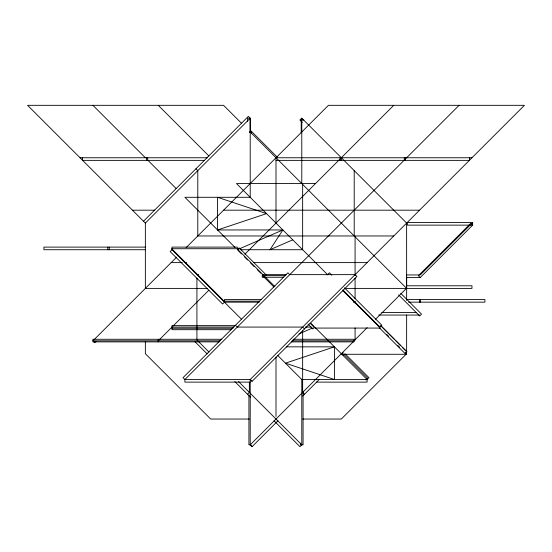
<?xml version="1.0" encoding="UTF-8"?>
<svg xmlns="http://www.w3.org/2000/svg" width="552" height="552" viewBox="0 0 552 552"><rect width="100%" height="100%" fill="white"/><g stroke="black" fill="none" stroke-linecap="round" stroke-linejoin="round"><path stroke-width="0.83" d="M250.215 131.969L406.645 288.399L406.645 277.207M217.557 229.956L266.547 213.624L217.557 197.292L217.557 229.956L282.879 229.956L269.983 249.725L292.76 239.837M143.506 221.228L248.365 116.368L250.215 118.218L250.215 197.292L184.892 197.292L235.062 247.462M207.242 288.399L145.355 288.399L145.355 223.077L250.215 118.218M249.752 132.432L251.139 131.045L277.359 157.265M282.879 229.956L237.325 249.725L237.325 247.11L172.003 247.11L172.003 249.725L170.154 251.574L222.587 304L224.436 302.158L259.288 302.158M176.619 257.135L92.922 340.832L220.131 340.832M186.114 247.641L328.433 105.322L524.4 105.322L250.215 379.507L250.215 444.829L252.064 446.678L277.98 420.762M95.972 341.474L94.771 342.682L93.385 341.295M237.325 249.725L239.175 247.876L266.292 275M158.245 340.832L208.863 290.214M244.846 254.23L393.755 105.322M459.078 105.322L184.892 379.507L184.892 382.122L250.215 382.122M327.564 274.641L329.413 272.798L331.821 275.207M289.759 274.641L287.909 272.798L183.043 377.658L184.892 379.507L250.215 379.507L252.064 381.356L356.93 276.49L355.081 274.641L289.31 274.641M247.503 394.245L249.352 392.396L249.352 382.087M314.674 327.074L312.825 328.923L308.009 324.1M367.183 327.653L353.998 340.832L292.118 340.832M375.588 319.249L406.431 288.399M472.664 222.518L472.664 225.133L407.341 225.133L407.341 222.518L472.664 222.518L420.231 274.951L406.479 274.951M343.144 352.438L341.295 354.281L406.617 354.281L406.645 315.047M420.231 277.559L472.664 225.133L470.815 223.284L418.381 275.717L420.231 277.559L406.479 277.559M302.689 396.053L318.959 379.783M343.068 355.674L344.876 353.866M365.769 379.983L367.618 378.134L343.51 354.032M277.587 355.315L301.785 379.507L301.785 444.829L299.936 446.678L274.02 420.762M405.23 353.052L406.617 351.672M406.044 354.329L341.322 419.044L302.648 419.044M298.97 333.891L312.322 328.095M334.443 346.842L285.453 363.175L334.443 379.507L334.443 346.842L286.315 346.842M303.828 119.963L301.219 119.963L301.219 132.853M249.58 131.969L251.539 131.969L251.539 133.688M80.033 157.755L207.566 157.755M471.967 157.755L276 157.755L276 223.077M204.13 160.37L82.393 160.37L82.393 157.755M276 160.37L469.607 160.37L469.607 157.755M315.537 183.54L236.463 183.54L327.86 274.937M132.459 210.188L154.808 210.188M223.567 210.188L419.541 210.188M393.755 235.966L197.788 235.966L197.788 170.644L195.939 168.802M145.604 247.11L43.925 247.11L43.925 249.725L145.604 249.725M240.762 249.725L302.648 249.725L302.648 184.402M171.141 262.614L182.312 262.614M184.892 262.614L186.61 262.614M253.651 262.614L367.108 262.614M196.919 274.641L198.637 274.641M286.315 274.641L262.241 274.641L262.241 277.256L283.728 277.256M285.763 275.641L262.552 275.641L273.937 287.026M406.645 285.784L471.967 285.784L471.967 288.399L344.545 288.399M261.393 299.543L224.436 299.543L224.436 302.158M406.651 299.543L484.911 299.543L484.911 302.158L408.563 302.158M259.364 301.157L224.119 301.157L171.693 248.724L237.015 248.724L274.91 286.619M353.363 302.158L355.081 302.158M381.722 312.432L416.098 312.432M378.741 315.047L419.541 315.047M235.607 325.632L172.003 325.632L172.003 329.689L231.309 329.689M172.003 327.074L233.889 327.074M305.221 327.074L311.238 327.074M172.003 328.24L233.027 328.24M221.849 339.273L92.922 339.273L92.922 341.881L219.268 341.881M292.974 339.273L353.998 339.273L353.998 341.881L291.256 341.881M301.785 379.507L367.108 379.507L368.957 377.658L345.448 354.156M316.393 382.122L367.108 382.122L367.108 379.507L315.275 327.674M249.352 419.044L210.678 419.044L145.355 353.722L145.355 341.688M250.884 444.829L248.924 444.829L248.924 394.977M406.645 223.077L301.737 118.114L299.888 119.963L302.33 122.399M241.714 123.469L223.567 105.322L27.6 105.322L145.355 223.077M400.8 293.395L421.528 314.123L419.679 315.972L398.585 294.878M344.482 287.861L381.846 325.225L379.997 327.074L342.985 290.062M380.68 325.452L406.893 351.672L405.051 353.515L379.445 327.909M381.011 326.066L388.325 333.38M389.139 334.195L394.425 339.48M395.77 340.819L400.524 345.573M402.401 347.45L406.017 351.065M158.245 105.322L208.877 155.954M386.848 334.512L388.594 336.258M397.895 345.559L399.641 347.305M405.458 353.121L406.617 354.281M342.412 290.179L380.307 328.074L314.985 328.074L310.148 323.237M92.922 105.322L145.355 157.755M147.77 160.177L176.198 188.598M237.926 250.325L241.541 253.941M244.557 256.956L247.572 259.971M250.58 262.987L254.196 266.602M257.211 269.611L260.827 273.226M311.059 323.458L314.074 326.473M304.497 328.923L302.648 327.074L237.325 327.074L235.476 325.225M172.003 249.725L241.562 319.291M304.497 394.245L302.648 392.396L302.648 330.51M209.015 352.066L196.919 339.97L196.919 278.084M238.505 381.549L301.785 444.829M195.077 341.812L207.124 353.866M234.848 381.591L250.518 397.261M252.064 446.678L250.215 444.829L355.081 339.97L355.081 327.936M250.215 379.507L252.064 381.356M420.403 299.543L420.403 302.158M419.589 299.543L419.589 302.158M406.617 222.518L406.645 300.433M405.458 157.755L405.458 160.37M404.285 157.755L404.285 160.37M355.081 236.836L355.081 275.51M355.081 278.084L355.081 298.715M355.081 301.288L355.081 303.007M354.212 170.644L354.212 235.966M341.322 157.755L341.322 160.37M340.135 157.755L340.135 160.37M303.076 391.541L303.076 444.829L300.46 444.829L300.46 443.111M301.785 118.218L301.785 183.54M276 357.158L276 416.47M250.166 131.969L250.166 118.218L247.558 118.218L247.558 121.654M158.245 339.273L158.245 341.881M147.715 157.755L147.715 160.37M146.542 157.755L146.542 160.37M109.248 247.11L109.248 249.725M107.785 247.11L107.785 249.725"/></g></svg>
